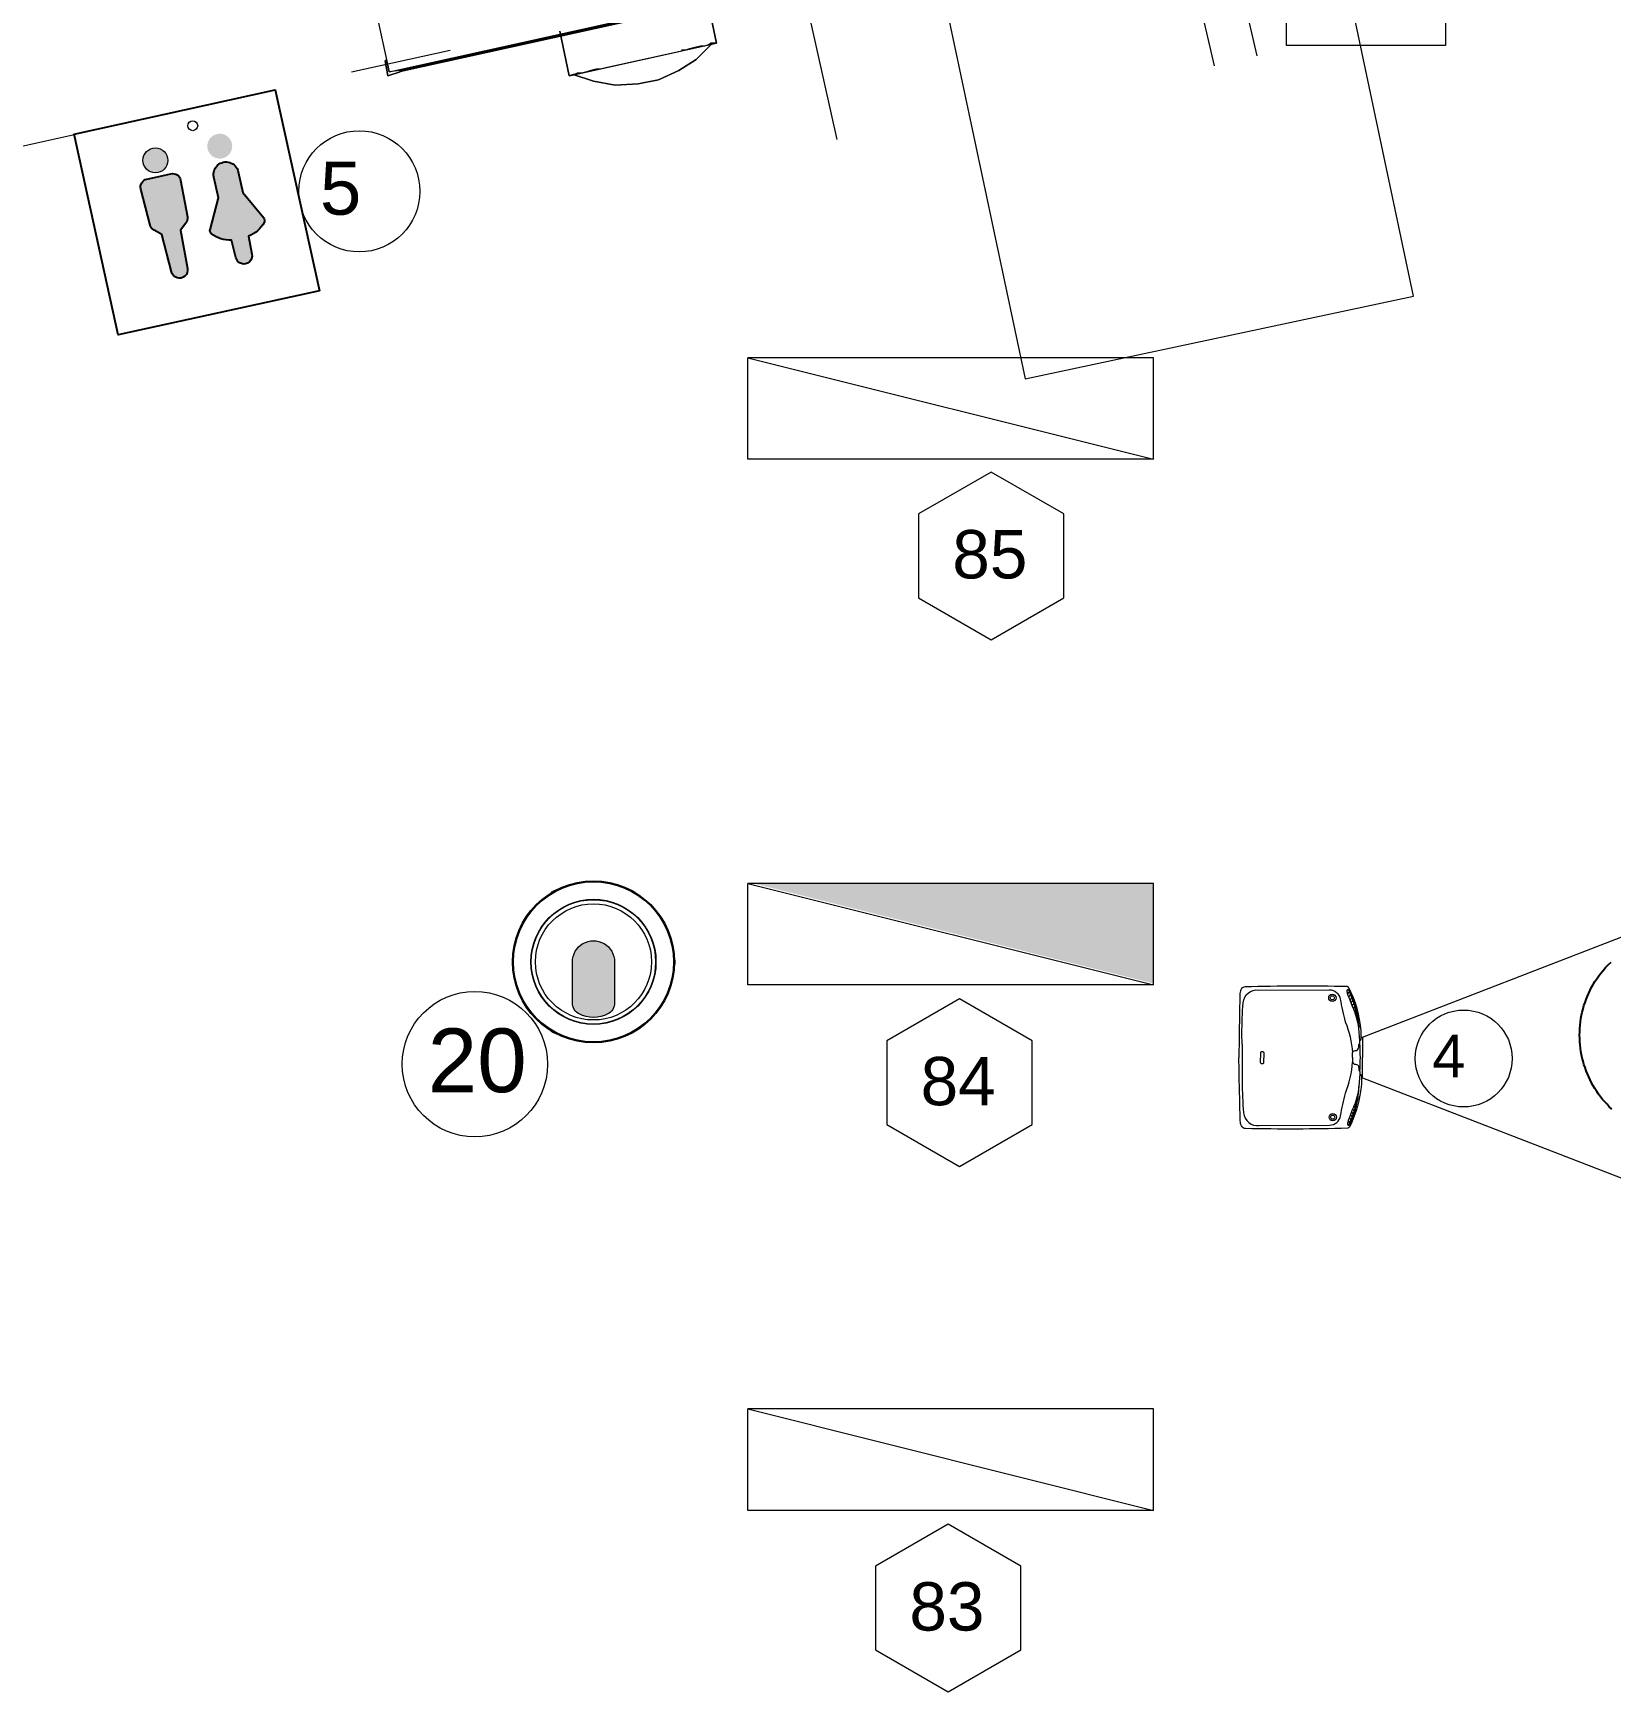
# Model space of a CAD drawing. Header units: inches. Extents: x 0.9 to 36.3, y 0.7 to 23.3.
# Drawn here: x 25.807 to 27.751, y 9.533 to 11.575 of the extents above; entities that cross this region are included whole.
import ezdxf

# ---------------------------------------------------------------- set-up
doc = ezdxf.new("R2010")
doc.units = ezdxf.units.IN
doc.layers.get('0').update_dxf_attribs({"color": 1})
for name, color, linetype, lineweight, true_color in [('Blocks', 7, 'Continuous', 5, 0x9a9c7f), ('Lights', 7, 'Continuous', 15, 0xff0a0a), ('Numbering Lights', 1, 'Continuous', 15, 0xff0000), ('Numbering Projectors', 7, 'Continuous', 0, 0x9a9c7f), ('PDF_Geometry', 7, 'Continuous', 9, 0x777777)]:
    doc.layers.add(name, color=color, linetype=linetype, lineweight=lineweight, true_color=true_color)
for name, color, linetype, lineweight in [('CCTV', 38, 'Continuous', 0), ('Numbering CCTV', 38, 'Continuous', 0), ('Numbering receptecles', 170, 'Continuous', 15), ('Numbering Signages', 82, 'Continuous', 0), ('Receptacles', 170, 'Continuous', 15)]:
    doc.layers.add(name, color=color, linetype=linetype, lineweight=lineweight)
doc.layers.add('Signages', color=82, linetype='Continuous')
doc.layers.add('Smoke Detector', color=104, linetype='Continuous')
doc.styles.get("Standard").update_dxf_attribs({"font": 'arial.ttf'})

# ---------------------------------------------------------------- blocks, each defined once
blk = doc.blocks.new('Epson 5040ub_top_cad-block.com')
at = {"color": 0}
for points in [[(-73.92013153897778, -4.530179487162059), (-73.92013153897824, 0), (0, 0)], [(73.92013153897778, -4.530179487162059), (73.92013153897824, 0), (0, 0)], [(-230.6347069615977, -53.39643000920387), (-238.1443529717344, -47.18657806599276)], [(-219.6754600649065, -49.28117643511246), (-227.7004510169122, -42.64517713630471)], [(-208.271166494173, -44.86213107263666), (-216.3714449348281, -38.16387528969381)], [(-198.6694430984289, -41.08618426098724), (-206.4901805781296, -34.6190855761613)], [(-188.0662744115543, -36.96976874604525), (-195.2895258256276, -30.99674128650372)], [(-177.1515671323805, -32.43878719555391), (-183.1022968105972, -27.51802925224774)], [(-167.9394473234229, -28.71493351581012), (-172.5668991470266, -24.88841617263165)], [(-157.3138553808021, -24.88062852367943), (-160.4444184457325, -22.29191354219256)], [(-147.542115573503, -21.82050248796054), (-149.3526063537665, -20.323377367175)], [(-138.2931362917589, -19.31970500000307), (-138.8993925641871, -18.81838154396519)], [(138.2931362917589, -19.31970500000307), (138.8993925641871, -18.81838154396519)], [(147.542115573503, -21.82050248796054), (149.3526063537665, -20.323377367175)], [(157.3138553808021, -24.88062852367943), (160.4444184457325, -22.29191354219256)], [(167.9394473234229, -28.71493351581012), (172.5668991470266, -24.88841617263165)], [(177.1515671323805, -32.43878719555391), (183.1022968105972, -27.51802925224774)], [(188.0662744115543, -36.96976874604525), (195.2895258256276, -30.99674128650372)], [(198.6694430984289, -41.08618426098724), (206.4901805781296, -34.6190855761613)], [(208.271166494173, -44.86213107263666), (216.3714449348281, -38.16387528969381)], [(219.6754600649065, -49.28117643511246), (227.7004510169122, -42.64517713630471)], [(230.6347069615977, -53.39643000920387), (238.1443529717344, -47.18657806599276)], [(-18.61506507740705, -359.3864305149182), (0, -359.3864305149182)], [(18.61506507740705, -359.3864305149182), (0, -359.3864305149182)], [(-18.61506507740705, -371.3864305149182), (0, -371.3864305149182)], [(18.61506507740705, -371.3864305149182), (0, -371.3864305149182)], [(-48.69537660446076, -438.4855526008751), (48.69537660446076, -438.4855526008751)]]:
    blk.add_lwpolyline(points, dxfattribs=at)
for points in [[(0, -36.57868386865812), (-16.7811023906288, -36.57868386865812, -0.3549060141712594), (-24.15477186481075, -30.59050371728154, -0.01605562007731011), (-25.64240668417096, -22.153707412014, 0.2852319059624728), (-31.29433523707758, -15.41800125400141, 0.0840224400854101), (-44.25770097519853, -13.46797761194102, -0.1437658213184706), (-48.58144564269242, -12.28423004918568, -0.07279152533754145), (-51.68477097849427, -9.680230904491737), (-60.17925409800591, -10.27026986764304, 0.3205323555329083), (-65.8142608032831, -5.221417902837857, 0.04821503550203713), (-96.93758335380699, -4.789942366974174, 0.09661165220622678), (-253.5598631833927, -49.0007233919423, 0.2636166026469725), (-257.6068271583099, -55.07716434462327, 0.01288491841229723), (-257.6068271583099, -426.5460033566087, -0.7812645148432236)], [(-60.17925409800591, -10.27026986764304), (-106.0000375423278, -13.45304710951746, 0.0452227631469659), (-106.0000375423278, -13.45304710951746, 0.07055975997077471), (-174.3299737769339, -31.28574035350175, -0.006437034794287578), (-228.2818587528382, -52.56903824091842, -0.0728560582736217), (-242.5618008011443, -55.72358014903602, -0.7044497125646211), (-245.5561599110006, -48.93365148729299, -0.08156928541340215), (-240.3233578238869, -45.38472249288861, -0.05310041681284848), (-169.755381258281, -21.44415035624843, -0.04817717667710328), (-106.0000375423278, -13.45304710951746, -6.183681601989969)], [(-48.69537660446076, -438.4855526008751), (-87.31831645053535, -438.4855526008751, -0.02093420177392153), (-200.2900741494559, -433.7535316953818, -0.4278364977223046), (-246.1965897662194, -376.8140489929965), (-246.1965897662194, -120.5855919415635, -0.3677028258450193), (-212.2923792669935, -80.7161958198576, 0.02680096462792674), (-129.5450044363497, -62.65020587897106, 0.03081973828374657), (-129.5450044363497, -62.65020587897106, -0.08107744650359873), (-16.7811023906288, -36.57868386865812, -8.970592999338177)], [(-246.5283950074036, -53.19358828595659, -0.1126652936750739), (-245.5561599110006, -51.73422657487481, -0.08156928541340215), (-240.3233578238869, -48.18529758047043, -0.05310041681284848), (-169.755381258281, -24.24472544383025, -0.02751002297071718), (-133.5126728967089, -18.17391384815937, -0.02751002297071718)], [(0, -36.57868386865812), (16.7811023906288, -36.57868386865812, 0.3549060141712594), (24.15477186481075, -30.59050371728154, 0.01605562007731011), (25.64240668417096, -22.153707412014, -0.2852319059624728), (31.29433523707758, -15.41800125400141, -0.0840224400854101), (44.25770097519853, -13.46797761194102, 0.1437658213184706), (48.58144564269242, -12.28423004918568, 0.07279152533754145), (51.68477097849427, -9.680230904491737), (60.17925409800591, -10.27026986764304, -0.3205323555329083), (65.8142608032831, -5.221417902837857, -0.04821503550203713), (96.93758335380699, -4.789942366974174, -0.09661165220622678), (253.5598631833927, -49.0007233919423, -0.2636166026469725), (257.6068271583099, -55.07716434462327, -0.01288491841229723), (257.6068271583099, -426.5460033566087, 0.7812645148432236)], [(48.69537660446076, -438.4855526008751), (87.31831645053535, -438.4855526008751, 0.02093420177392153), (200.2900741494559, -433.7535316953818, 0.4278364977223046), (246.1965897662194, -376.8140489929965), (246.1965897662194, -120.5855919415635, 0.3677028258450193), (212.2923792669935, -80.7161958198576, -0.02680096462792674), (129.5450044363497, -62.65020587897106, -0.03081973828374657), (129.5450044363497, -62.65020587897106, 0.08107744650359873), (16.7811023906288, -36.57868386865812, 8.970592999338177)], [(60.17925409800591, -10.27026986764304), (106.0000375423278, -13.45304710951746, -0.0452227631469659), (106.0000375423278, -13.45304710951746, -0.07055975997077471), (174.3299737769339, -31.28574035350175, 0.006437034794287578), (228.2818587528382, -52.56903824091842, 0.0728560582736217), (242.5618008011443, -55.72358014903602, 0.7044497125646211), (245.5561599110006, -48.93365148729299, 0.08156928541340215), (240.3233578238869, -45.38472249288861, 0.05310041681284848), (169.755381258281, -21.44415035624843, 0.04817717667710328), (106.0000375423278, -13.45304710951746, 6.183681601989969)], [(246.5283950074036, -53.19358828595659, 0.1126652936750739), (245.5561599110006, -51.73422657487481, 0.08156928541340215), (240.3233578238869, -48.18529758047043, 0.05310041681284848), (169.755381258281, -24.24472544383025, 0.02751002297071718), (133.5126728967089, -18.17391384815937, 0.02751002297071718)], [(-257.6068271583099, -426.5460033566017, 0.3061096276274794), (-247.3708203124042, -441.6988446809464, 0.0797053165835144), (-229.7153031110211, -445.7121200553584, 0.0030394068936974), (0, -450, 73.76926028735687)], [(257.6068271583099, -426.5460033566017, -0.3061096276274794), (247.3708203124042, -441.6988446809464, -0.0797053165835144), (229.7153031110211, -445.7121200553584, -0.0030394068936974), (0, -450, -73.76926028735687)]]:
    blk.add_lwpolyline(points, format="xyb", dxfattribs=at)
for centre, radius in [((-217, -109.2444761475153), 13.2977127590857), ((-217, -109.2444761475153), 7.382305954783078), ((217, -109.2444761475153), 13.2977127590857), ((217, -109.2444761475153), 7.382305954783078)]:
    blk.add_circle(centre, radius, dxfattribs=at)
for centre, radius, start, end in [((-1.364242052659392e-12, -858.8371771401146), 850.7284142964238, 86.51693310507918, 93.48306689492082), ((-13.97113113815522, -365.3864305149182), 7.587234175385329, 127.7394765899686, 232.2605234100314), ((13.97113113815522, -365.3864305149182), 7.587234175385329, 307.7394765899687, 52.26052341003133)]:
    blk.add_arc(centre, radius, start, end, dxfattribs=at)
blk = doc.blocks.new('HD60-TOP')
at = {"lineweight": 0}
for p, q in [((-1.292093417306887, 2.238073474371277), (-1.286133652081787, 2.227643885227338)), ((2.584275192995051, -5.10137351734663e-05), (2.5722630212328, 2.472751248649985e-06)), ((-1.292181775688121, -2.238022460635988), (-1.286129369150999, -2.2276463579785))]:
    blk.add_line(p, q, dxfattribs=at)
at = {"lineweight": 0, "flags": 128}
for points in [[(-1.240824544070179, 2.267290132974381), (-1.234602214322123, 2.256611269758026, 0.01148243383436286), (-1.336904907441252, 2.197549161877277), (-1.343118028300339, 2.208212220648847, -0.005759463427828593)], [(0.6696303727881769, -8.07952765167208e-05), (0.6696303727881627, -1.303904972401255, -0.2816237584569603), (0.4550125050283782, -1.654759935433276, -0.2405434203516037), (-0.4550125050284066, -1.654759935433276, -0.2816237584569632), (-0.6696303727881912, -1.303904972401255), (-0.6696303727881912, -8.07952765167208e-05, -1.000120663808034)], [(2.583943124940674, -0.05905948968313579), (2.571583793237735, -0.05910875370747659, 0.01148243383436286), (2.571585853971499, 0.05901903134963549), (2.583926894179271, 0.05906822246458932, -0.005759463427828593)], [(-1.343118580870467, -2.208230643291159), (-1.336981578915598, -2.197502516050462, 0.01148243383436286), (-1.234680946530247, -2.256568193226797), (-1.240808865878918, -2.26728044311335, -0.005759463427828593)]]:
    blk.add_lwpolyline(points, format="xyb", close=True, dxfattribs=at)
at = {"lineweight": 0}
for radius in [2.572263021234023, 2.540749102398813, 1.986104130899101, 1.974306612565919]:
    blk.add_circle((0, 4.440892098500626e-16), radius, dxfattribs=at)
blk.add_circle((0, 0), 1.844619927200668)

msp = doc.modelspace()

# ---------------------------------------------------------------- hatches: boundary and pattern name
at = {"layer": 'CCTV', "linetype": 'ByBlock', "ltscale": 0.001, "transparency": 33554559}
msp.add_hatch(color=256, dxfattribs=at).paths.add_polyline_path([(26.52315804698224, 10.43162131727323, 1), (26.47121386740805, 10.43161504986883), (26.47121386738915, 10.38104454260085, 0.2816103381291434), (26.47953797389705, 10.3674371437532, 0.2405434203517484), (26.51483394049322, 10.36743714375319, 0.2816103381294009), (26.52315804700114, 10.38104454260085)])
at = {"layer": 'Lights', "linetype": 'ByBlock', "transparency": 33554559}
msp.add_hatch(color=256, dxfattribs=at).paths.add_polyline_path([(26.69419182671437, 10.52832412719727), (27.18724738226996, 10.40506023830838), (27.18724738226996, 10.52832412719727)])
at = {"layer": 'Signages', "linetype": 'ByBlock'}
h = msp.add_hatch(color=256, dxfattribs=at)
h.dxf.hatch_style = 1
edge = h.paths.add_edge_path()
edge.add_line((26.05938006090751, 11.40473352621112), (26.065011046598, 11.37915663940012))
edge.add_line((26.065011046598, 11.37915663940014), (26.09083790301975, 11.3478217535805))
edge.add_arc((26.08697931808528, 11.34464142863316), 0.005000314436837175, -28.975954052213012, 39.496047694685785, ccw=False)
edge.add_arc((26.0575214641559, 11.36095402595348), 0.03867324109103426, 292.31487980421724, 331.02404594779046, ccw=False)
edge.add_line((26.0722055555472, 11.32517697972971), (26.07624671025115, 11.30320054199638))
edge.add_arc((26.06647997768877, 11.30105030644551), 0.01000062887367438, -167.58388404117613, 12.416115958823923, ccw=False)
edge.add_line((26.0567132451264, 11.29890007089465), (26.05115147631951, 11.32054173151778))
edge.add_arc((26.04945287221118, 11.3591776515996), 0.03867324109103427, 233.80818596985722, 272.5173521134305, ccw=False)
edge.add_arc((26.02956933331045, 11.3320020951151), 0.005000314436837169, 165.3361842229619, 233.8081859698606, ccw=False)
edge.add_line((26.0247318900325, 11.33326790987242), (26.03501134780345, 11.37255193117745))
edge.add_line((26.03501134780346, 11.37255193117746), (26.02938036211297, 11.39812881798846))
edge.add_arc((26.04438021151024, 11.40143117209978), 0.015359069783603, 12.416115958823923, 192.4161159588239, ccw=False)
edge = h.paths.add_edge_path()
edge.add_arc((26.03672557375836, 11.43619982791257), 0.01535906978360603, 12.41611595882385, 372.4161159588238)
h = msp.add_hatch(color=256, dxfattribs=at)
h.dxf.hatch_style = 1
edge = h.paths.add_edge_path()
edge.add_arc((25.95738501440572, 11.41873227771027), 0.01535906978360603, 12.41611595882385, 372.4161159588238)
edge = h.paths.add_edge_path()
edge.add_arc((25.98699584385314, 11.34733050087264), 0.01000062887367404, 322.3471748226004, 370.4194791633706, ccw=False)
edge.add_line((25.9949136094409, 11.34122136296568), (25.98828289694741, 11.33262760914921))
edge.add_line((25.98828289694741, 11.3326276091492), (25.99690615089847, 11.28573299179406))
edge.add_arc((25.98713941833611, 11.2835827562432), 0.01000062887367438, -167.58388404117613, 12.416115958823923, ccw=False)
edge.add_line((25.97737268577374, 11.28143252069233), (25.96550465587818, 11.32761277092971))
edge.add_line((25.96550465587818, 11.32761277092971), (25.9558779540102, 11.33262730619977))
edge.add_arc((25.96049804386242, 11.34149676771818), 0.01000062887367406, 194.4127527542819, 242.4850570950519, ccw=False)
edge.add_line((25.95081215693729, 11.33900755652937), (25.93939151813282, 11.38344694221533))
edge.add_arc((25.94907740505796, 11.38593615340415), 0.01000062887367432, 102.41611595882381, 194.4127527542742, ccw=False)
edge.add_line((25.94692716950708, 11.3957028859665), (25.97654742658542, 11.40222405662301))
edge.add_arc((25.97869766213628, 11.39245732406065), 0.01000062887367442, 10.419479163373978, 102.41611595882472, ccw=False)
edge.add_line((25.98853338105866, 11.39426597304515), (25.99683156277551, 11.34913914985714))

# ---------------------------------------------------------------- linework, layer by layer
at = {"layer": 'Blocks', "linetype": 'ByBlock', "ltscale": 0.001}
for p, q in [((27.44473168308437, 10.3390472521851), (28.67072448778397, 10.81354265970426)), ((27.4448963677318, 10.28898335739657), (28.67064469018393, 9.813485407135662))]:
    msp.add_line(p, q, dxfattribs=at)
at = {"layer": 'Lights', "linetype": 'ByBlock'}
for points in [[(27.18724738226997, 11.05059153984024), (26.68724738226996, 11.05059153984024), (26.68724738226996, 11.17559153984024), (27.18724738226997, 11.05059153984024), (27.18724738226996, 11.17559153984025), (26.68724738226996, 11.17559153984024)], [(27.18724738226996, 10.40332412719726), (26.68724738226993, 10.40332412719726), (26.68724738226993, 10.52832412719727), (27.18724738226996, 10.40332412719726), (27.18724738226996, 10.52832412719727), (26.68724738226993, 10.52832412719727)], [(27.18724738226997, 9.756041942644519), (26.68724738226996, 9.75604194264452), (26.68724738226997, 9.881041942644515), (27.18724738226997, 9.756041942644519), (27.18724738226996, 9.881041942644526), (26.68724738226997, 9.881041942644515)]]:
    msp.add_lwpolyline(points, dxfattribs=at)
msp.add_lwpolyline([(27.18724738226996, 10.40332412719726), (27.18724738226996, 10.52832412719727), (26.68724738226993, 10.52832412719727)], close=True, dxfattribs=at)
at = {"layer": 'Numbering CCTV', "linetype": 'ByBlock', "ltscale": 0.001}
msp.add_circle((26.351068641073, 10.30561404639327), 0.08951629024653585, dxfattribs=at)
at = {"layer": 'Numbering Lights', "linetype": 'ByBlock', "ltscale": 0.001}
for points in [[(26.98712719391681, 11.03490659541915), (26.89771588201073, 10.98328495042157), (26.89771588201073, 10.88004166042645), (26.98712719391681, 10.82842001542888), (27.07653850582288, 10.88004166042645), (27.07653850582288, 10.98328495042157)], [(26.94813164313648, 10.38608458997384), (26.8587203312304, 10.33446294497626), (26.8587203312304, 10.23121965498114), (26.94813164313648, 10.17959800998357), (27.03754295504255, 10.23121965498114), (27.03754295504255, 10.33446294497626)], [(26.93425982887986, 9.739129916563982), (26.84484851697378, 9.6875082715664), (26.84484851697378, 9.58426498157128), (26.93425982887986, 9.532643336573713), (27.02367114078594, 9.58426498157128), (27.02367114078594, 9.6875082715664)]]:
    msp.add_lwpolyline(points, close=True, dxfattribs=at)
at = {"layer": 'Numbering Projectors', "linetype": 'ByBlock', "ltscale": 0.001}
msp.add_circle((27.5694346240107, 10.31262158453238), 0.0596775268310239, dxfattribs=at)
at = {"layer": 'Numbering receptecles', "linetype": 'ByBlock', "ltscale": 0.001}
msp.add_lwpolyline([(27.3511536491116, 11.72754041360985), (27.5471536491116, 11.72754041360985), (27.5471536491116, 11.56027807671423), (27.3511536491116, 11.56027807671423)], close=True, dxfattribs=at)
at = {"layer": 'Numbering Signages', "linetype": 'ByBlock'}
for centre, radius in [((26.00336333478803, 11.4614009985159), 0.006143627913442413), ((25.95738501440572, 11.41873227771028), 0.01535906978360603)]:
    msp.add_circle(centre, radius, dxfattribs=at)
at = {"layer": 'Numbering Signages', "linetype": 'ByBlock', "ltscale": 0.001}
msp.add_circle((26.20868232722977, 11.38057710647996), 0.07459690853877987, dxfattribs=at)
at = {"layer": 'PDF_Geometry', "linetype": 'ByBlock'}
for points in [[(26.79724290635851, 11.44453430175781), (26.67724778917101, 11.98284573025174)], [(27.02928811952103, 11.14968735848066), (27.50754886203342, 11.25134673004701), (27.40595623593118, 11.73132801236301)], [(26.25893147786458, 11.52953084309896), (26.79557630750868, 11.64785936143663), (26.25893147786458, 11.52953084309896), (26.51392110188802, 11.58619520399306), (26.79557630750868, 11.64952596028646), (26.79557630750868, 11.64785936143663), (26.79557630750868, 11.64619276258681), (26.25893147786458, 11.52786424424913), (26.24393208821614, 11.52286444769965), (26.24059889051649, 11.54119703504774), (26.24226548936632, 11.54286363389757)], [(26.92723761664496, 11.62952677408854), (27.02890014648437, 11.14954630533854)], [(26.46725633409288, 11.52286444769965), (26.4555901421441, 11.57786220974392), (26.46725633409288, 11.52286444769965)], [(26.60391743977864, 11.55286322699653), (26.51225450303819, 11.53286404079861), (26.50558810763889, 11.53119744194878), (26.50058831108941, 11.53119744194878), (26.4939219156901, 11.52953084309896), (26.48892211914062, 11.52786424424913), (26.48225572374132, 11.52619764539931), (26.47725592719184, 11.52619764539931), (26.47392272949218, 11.52453104654948), (26.47225613064236, 11.52453104654948), (26.46725633409288, 11.52286444769965), (26.64891560872396, 11.56286282009549), (26.64391581217448, 11.56286282009549), (26.64224921332465, 11.56286282009549), (26.638916015625, 11.56119622124566), (26.63391621907552, 11.55952962239583), (26.62891642252604, 11.55952962239583), (26.62225002712674, 11.55786302354601), (26.61558363172743, 11.55619642469618), (26.61058383517795, 11.55452982584635), (26.60558403862847, 11.55452982584635)], [(26.19893391927083, 11.52786424424913), (26.32059563530816, 11.55452982584635)], [(25.58895874023437, 11.39120313856337), (26.07727220323351, 11.49953206380208)]]:
    msp.add_lwpolyline(points, dxfattribs=at)
for points in [[(26.24559868706597, 11.52786424424913), (26.79557630750868, 11.64952596028646), (26.77891031901041, 11.72618950737847), (26.22893269856771, 11.60286119249132)], [(26.64891560872396, 11.56286282009549), (26.63724941677517, 11.61786058213976)], [(26.64391581217448, 11.56286282009549), (26.62391662597656, 11.54286363389757), (26.60225084092882, 11.52953084309896), (26.57725185818142, 11.51786465115017), (26.55225287543403, 11.51286485460069), (26.52392069498698, 11.51119825575087), (26.49725511338976, 11.51619805230035), (26.47225613064236, 11.52453104654948), (26.49725511338976, 11.51619805230035), (26.52392069498698, 11.51119825575087), (26.55225287543403, 11.51286485460069), (26.57725185818142, 11.51786465115017), (26.60225084092882, 11.52953084309896), (26.62391662597656, 11.54286363389757)], [(26.25893147786458, 11.52953084309896), (26.24559868706597, 11.52786424424913), (26.24226548936632, 11.54286363389757), (26.24059889051649, 11.54119703504774), (26.24393208821614, 11.52286444769965), (26.25893147786458, 11.52786424424913)]]:
    msp.add_lwpolyline(points, close=True, dxfattribs=at)
at = {"layer": 'Receptacles', "linetype": 'ByBlock'}
for points in [[(27.2623190398743, 11.53525681885012), (27.21599365798768, 11.73510277608579)], [(27.31480933402759, 11.54742435506465), (27.26887505534137, 11.74558310778569)]]:
    msp.add_lwpolyline(points, dxfattribs=at)
at = {"layer": 'Signages', "linetype": 'ByBlock', "ltscale": 0.001}
msp.add_lwpolyline([(26.15942765846829, 11.2582118380953), (25.91168950427921, 11.20367001635076), (25.8572527650466, 11.45093086804584), (26.10499091923569, 11.50547268979038)], close=True, dxfattribs=at)
at = {"layer": 'Signages', "linetype": 'ByBlock'}
for points in [[(25.99683156277551, 11.34913914985717, -0.2128863248008893), (25.9949136094409, 11.34122136296569), (25.98828289694741, 11.33262760914921), (25.99690615089848, 11.28573299179407, -0.9999999999999999), (25.97737268577374, 11.28143252069234), (25.96550465587818, 11.32761277092972), (25.95587795401023, 11.33262730619979, -0.2128863248008906), (25.95081215693729, 11.33900755652938), (25.93939151813281, 11.38344694221534, -0.4244574974897364), (25.94692716950708, 11.39570288596651), (25.97654742658543, 11.40222405662302, -0.4244574974897408), (25.98853338105866, 11.39426597304516)], [(26.05938006090751, 11.40473352621112), (26.065011046598, 11.37915663940014), (26.09083790301976, 11.3478217535805, -0.3079841033316614), (26.09135370863926, 11.34221906372499, -0.1705252402504385), (26.0722055555472, 11.32517697972972), (26.07624671025114, 11.30320054199639, -0.9999999999999999), (26.0567132451264, 11.29890007089465), (26.05115147631952, 11.32054173151779, -0.1705252402504385), (26.02661669579123, 11.32796661792556, -0.3079841033316614), (26.0247318900325, 11.33326790987243), (26.03501134780346, 11.37255193117747), (26.02938036211297, 11.39812881798845, -0.9999999999999999)]]:
    msp.add_lwpolyline(points, format="xyb", close=True, dxfattribs=at)
at = {"layer": 'Smoke Detector', "linetype": 'ByBlock'}
msp.add_lwpolyline([(27.75176669501984, 10.25039662680751), (27.74882645132357, 10.25323903805543), (27.74598609299795, 10.25617432555885), (27.74324346946557, 10.25920119675265), (27.7406012513738, 10.26231617118135), (27.73806210937008, 10.2655157683895), (27.73562871410179, 10.26879650792164), (27.73330373621634, 10.27215490932232), (27.73108984636113, 10.27558749213606), (27.72898971518357, 10.27909077590743), (27.72700584802969, 10.28266118474416), (27.72514008903998, 10.28629476100682), (27.72339411705362, 10.2899874516192), (27.72176961090973, 10.29373520350506), (27.72026824944746, 10.29753396358817), (27.71889171150595, 10.30137967879233), (27.71764167592433, 10.30526829604129), (27.71651982154177, 10.30919576225885), (27.71552764282764, 10.31315797496703), (27.71466589677247, 10.31715063408103), (27.71393515599702, 10.32116939011431), (27.71333599312204, 10.3252098935803), (27.71286898076833, 10.32926779499248), (27.71253469155663, 10.3333387448643), (27.71233369810771, 10.3374183937092), (27.71226657304236, 10.34150239204065), (27.71233369810771, 10.3455863903721), (27.71253469155663, 10.34966603921701), (27.71286898076833, 10.35373698908882), (27.71333599312204, 10.357794890501), (27.71393515599702, 10.361835393967), (27.71466589677247, 10.36585415000027), (27.71552764282764, 10.36984680911427), (27.71651982154177, 10.37380902182246), (27.71764167592433, 10.37773648804001), (27.71889171150595, 10.38162510528897), (27.72026824944746, 10.38547082049313), (27.72176961090973, 10.38926958057625), (27.72339411705362, 10.3930173324621), (27.72514008903998, 10.39671002307448), (27.72700584802969, 10.40034359933714), (27.72898971518357, 10.40391400817387), (27.73109410234041, 10.407420557673), (27.7333377840506, 10.4108760005811), (27.73574362554244, 10.4142964508093), (27.73833449204422, 10.41769802226873), (27.74113324878424, 10.42109682887052), (27.74416276099079, 10.42450898452579), (27.74744589389219, 10.42795060314567), (27.75100551271672, 10.4314377986413)], dxfattribs=at)

# ---------------------------------------------------------------- block references
at = {"layer": 'Blocks', "linetype": 'ByBlock', "xscale": 0.0003386368815212315, "yscale": 0.0003386368815212315, "zscale": 0.0003386368815212315, "rotation": 270.1884731752201}
msp.add_blockref('Epson 5040ub_top_cad-block.com', (27.44481402540808, 10.31401530479084), dxfattribs=at)
at = {"layer": 'CCTV', "linetype": 'ByBlock', "xscale": 0.03878571050914428, "yscale": 0.03878571050914428, "zscale": 0.03878571050914428}
msp.add_blockref('HD60-TOP', (26.49718595719514, 10.43161818357103), dxfattribs=at)

# ---------------------------------------------------------------- texts
at = {"layer": 'Numbering CCTV', "linetype": 'ByBlock', "ltscale": 0.001}
msp.add_text('20', height=0.0785407873583104, dxfattribs=at).set_placement((26.29294276958964, 10.27107352881179))
at = {"layer": 'Numbering Lights', "linetype": 'ByBlock', "ltscale": 0.001}
for s, p in [('85', (26.93929206279191, 10.90387511390535)), ('84', (26.90029651201158, 10.25505310846004)), ('83', (26.88642469775496, 9.60809843505018))]:
    msp.add_text(s, height=0.05956009708005205, dxfattribs=at).set_placement(p)
at = {"layer": 'Numbering Projectors', "linetype": 'ByBlock', "ltscale": 0.001}
msp.add_text('4', height=0.05236052490554027, dxfattribs=at).set_placement((27.5306840430218, 10.28959457281139))
at = {"layer": 'Numbering Signages', "linetype": 'ByBlock', "ltscale": 0.001}
msp.add_text('5', height=0.06545065613192533, dxfattribs=at).set_placement((26.16024410099364, 11.35179334182873))

doc.saveas('drawing.dxf')
